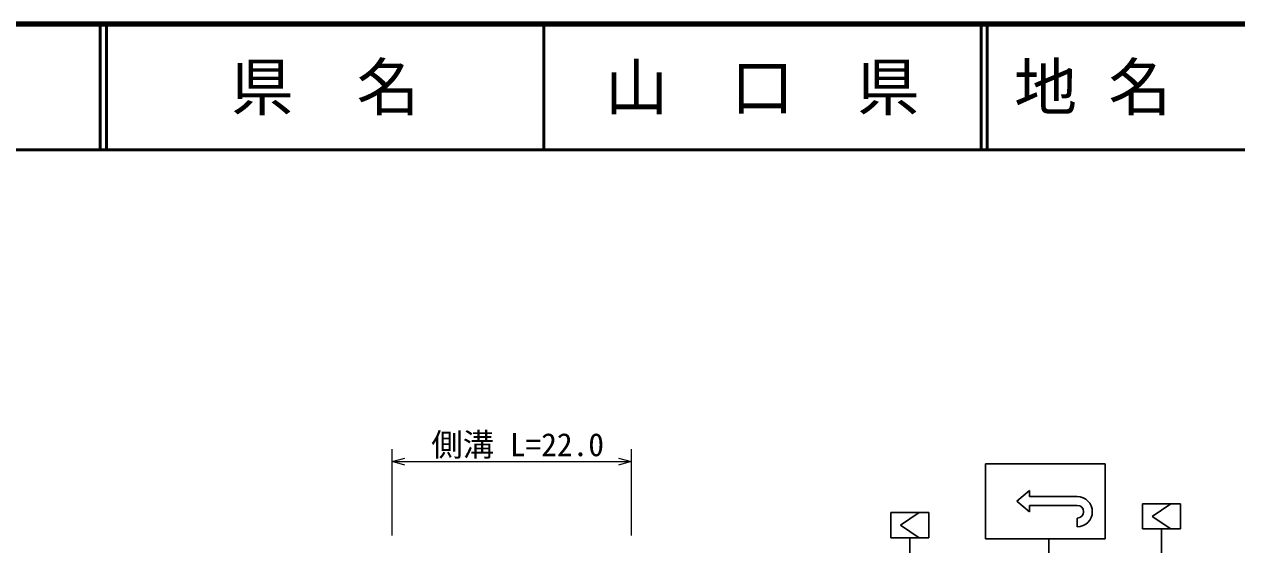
# Model space of a CAD drawing. Units: millimetres, scale not verified. Extents: x 40000 to 680000, y 20000 to 380000.
# Drawn here: x 291714 to 388075, y 338600 to 380000 of the extents above; entities that cross this region are included whole.
import ezdxf
from ezdxf.enums import TextEntityAlignment as Align

# ---------------------------------------------------------------- set-up
doc = ezdxf.new("R2010")
doc.units = ezdxf.units.MM
doc.header["$LTSCALE"] = 1000
for name, color, linetype, lineweight in [('M-BGD-EXST', 7, 'Continuous', 25), ('M-STR-HTXT', 7, 'Continuous', 13), ('M-STR-STRC', 7, 'Continuous', 25), ('M-TTL', 2, 'Continuous', 140), ('M-TTL-LINE', 7, 'Continuous', 50)]:
    doc.layers.add(name, color=color, linetype=linetype, lineweight=lineweight)
doc.layers.add('M-TTL-TXT', color=7, linetype='Continuous')
doc.styles.add('ＭＳ ゴシック', font='')
doc.styles.get('ＭＳ ゴシック').set_extended_font_data('MS Gothic')

msp = doc.modelspace()

# ---------------------------------------------------------------- linework, layer by layer
at = {"layer": 'M-BGD-EXST'}
for p, q in [((363595, 341163), (360595, 341163)), ((360595, 341163), (360595, 339163)), ((362845, 341163), (361345, 340163)), ((363595, 341163), (363595, 339163)), ((383595, 341856), (380595, 341856)), ((380595, 341856), (380595, 339856)), ((382845, 341856), (381345, 340856)), ((383595, 341856), (383595, 339856)), ((361345, 340163), (362845, 339163)), ((381345, 340856), (382845, 339856)), ((380595, 339856), (383595, 339856)), ((382095, 339856), (382095, 337856)), ((360595, 339163), (363595, 339163)), ((362095, 339163), (362095, 337163))]:
    msp.add_line(p, q, dxfattribs=at)
at = {"layer": 'M-STR-HTXT'}
for p, q in [((320951, 339335), (320951, 346216)), ((339939, 346216), (339939, 339335)), ((320951, 345216), (321951, 345496)), ((321951, 344936), (320951, 345216)), ((320951, 345216), (339939, 345216)), ((338939, 345496), (339939, 345216)), ((339939, 345216), (338939, 344936))]:
    msp.add_line(p, q, dxfattribs=at)
at = {"layer": 'M-STR-STRC'}
for p, q in [((368107, 339067), (368107, 345041)), ((368107, 345041), (377628, 345041)), ((377628, 345041), (377628, 339067)), ((371600, 342927), (370600, 342077)), ((371600, 342427), (371600, 342927)), ((371600, 342427), (375397, 342427)), ((370600, 342077), (371600, 341227)), ((371600, 341727), (375397, 341727)), ((371600, 341227), (371600, 341727)), ((375397, 340727), (375397, 340027)), ((377628, 339067), (368107, 339067)), ((373137, 339067), (373541, 308105))]:
    msp.add_line(p, q, dxfattribs=at)
for radius in [1200, 500]:
    msp.add_arc((375397, 341227), radius, 270, 90, dxfattribs=at)
at = {"layer": 'M-TTL'}
msp.add_line((680000, 380000), (40000, 380000), dxfattribs=at)
at = {"layer": 'M-TTL-LINE'}
for p, q in [((297750, 380000), (297750, 370000)), ((298250, 380000), (298250, 370000)), ((333000, 380000), (333000, 370000)), ((367750, 380000), (367750, 370000)), ((368250, 380000), (368250, 370000)), ((40000, 370000), (680000, 370000))]:
    msp.add_line(p, q, dxfattribs=at)

# ---------------------------------------------------------------- texts
at = {"layer": 'M-STR-HTXT', "style": 'ＭＳ ゴシック'}
msp.add_text('側溝 L=22.0', height=1833, dxfattribs=at).set_placement((324059, 345095), align=Align.BOTTOM_LEFT)
at = {"layer": 'M-TTL-TXT', "style": 'ＭＳ ゴシック'}
for s, p in [('県\u3000名', (315625, 375000)), ('山\u3000口\u3000県', (350375, 375000))]:
    msp.add_text(s, height=3666, dxfattribs=at).set_placement(p, align=Align.MIDDLE_CENTER)
msp.add_text('地 名', height=3666, dxfattribs=at).set_placement((370380, 375000), align=Align.MIDDLE_LEFT)

doc.saveas('drawing.dxf')
